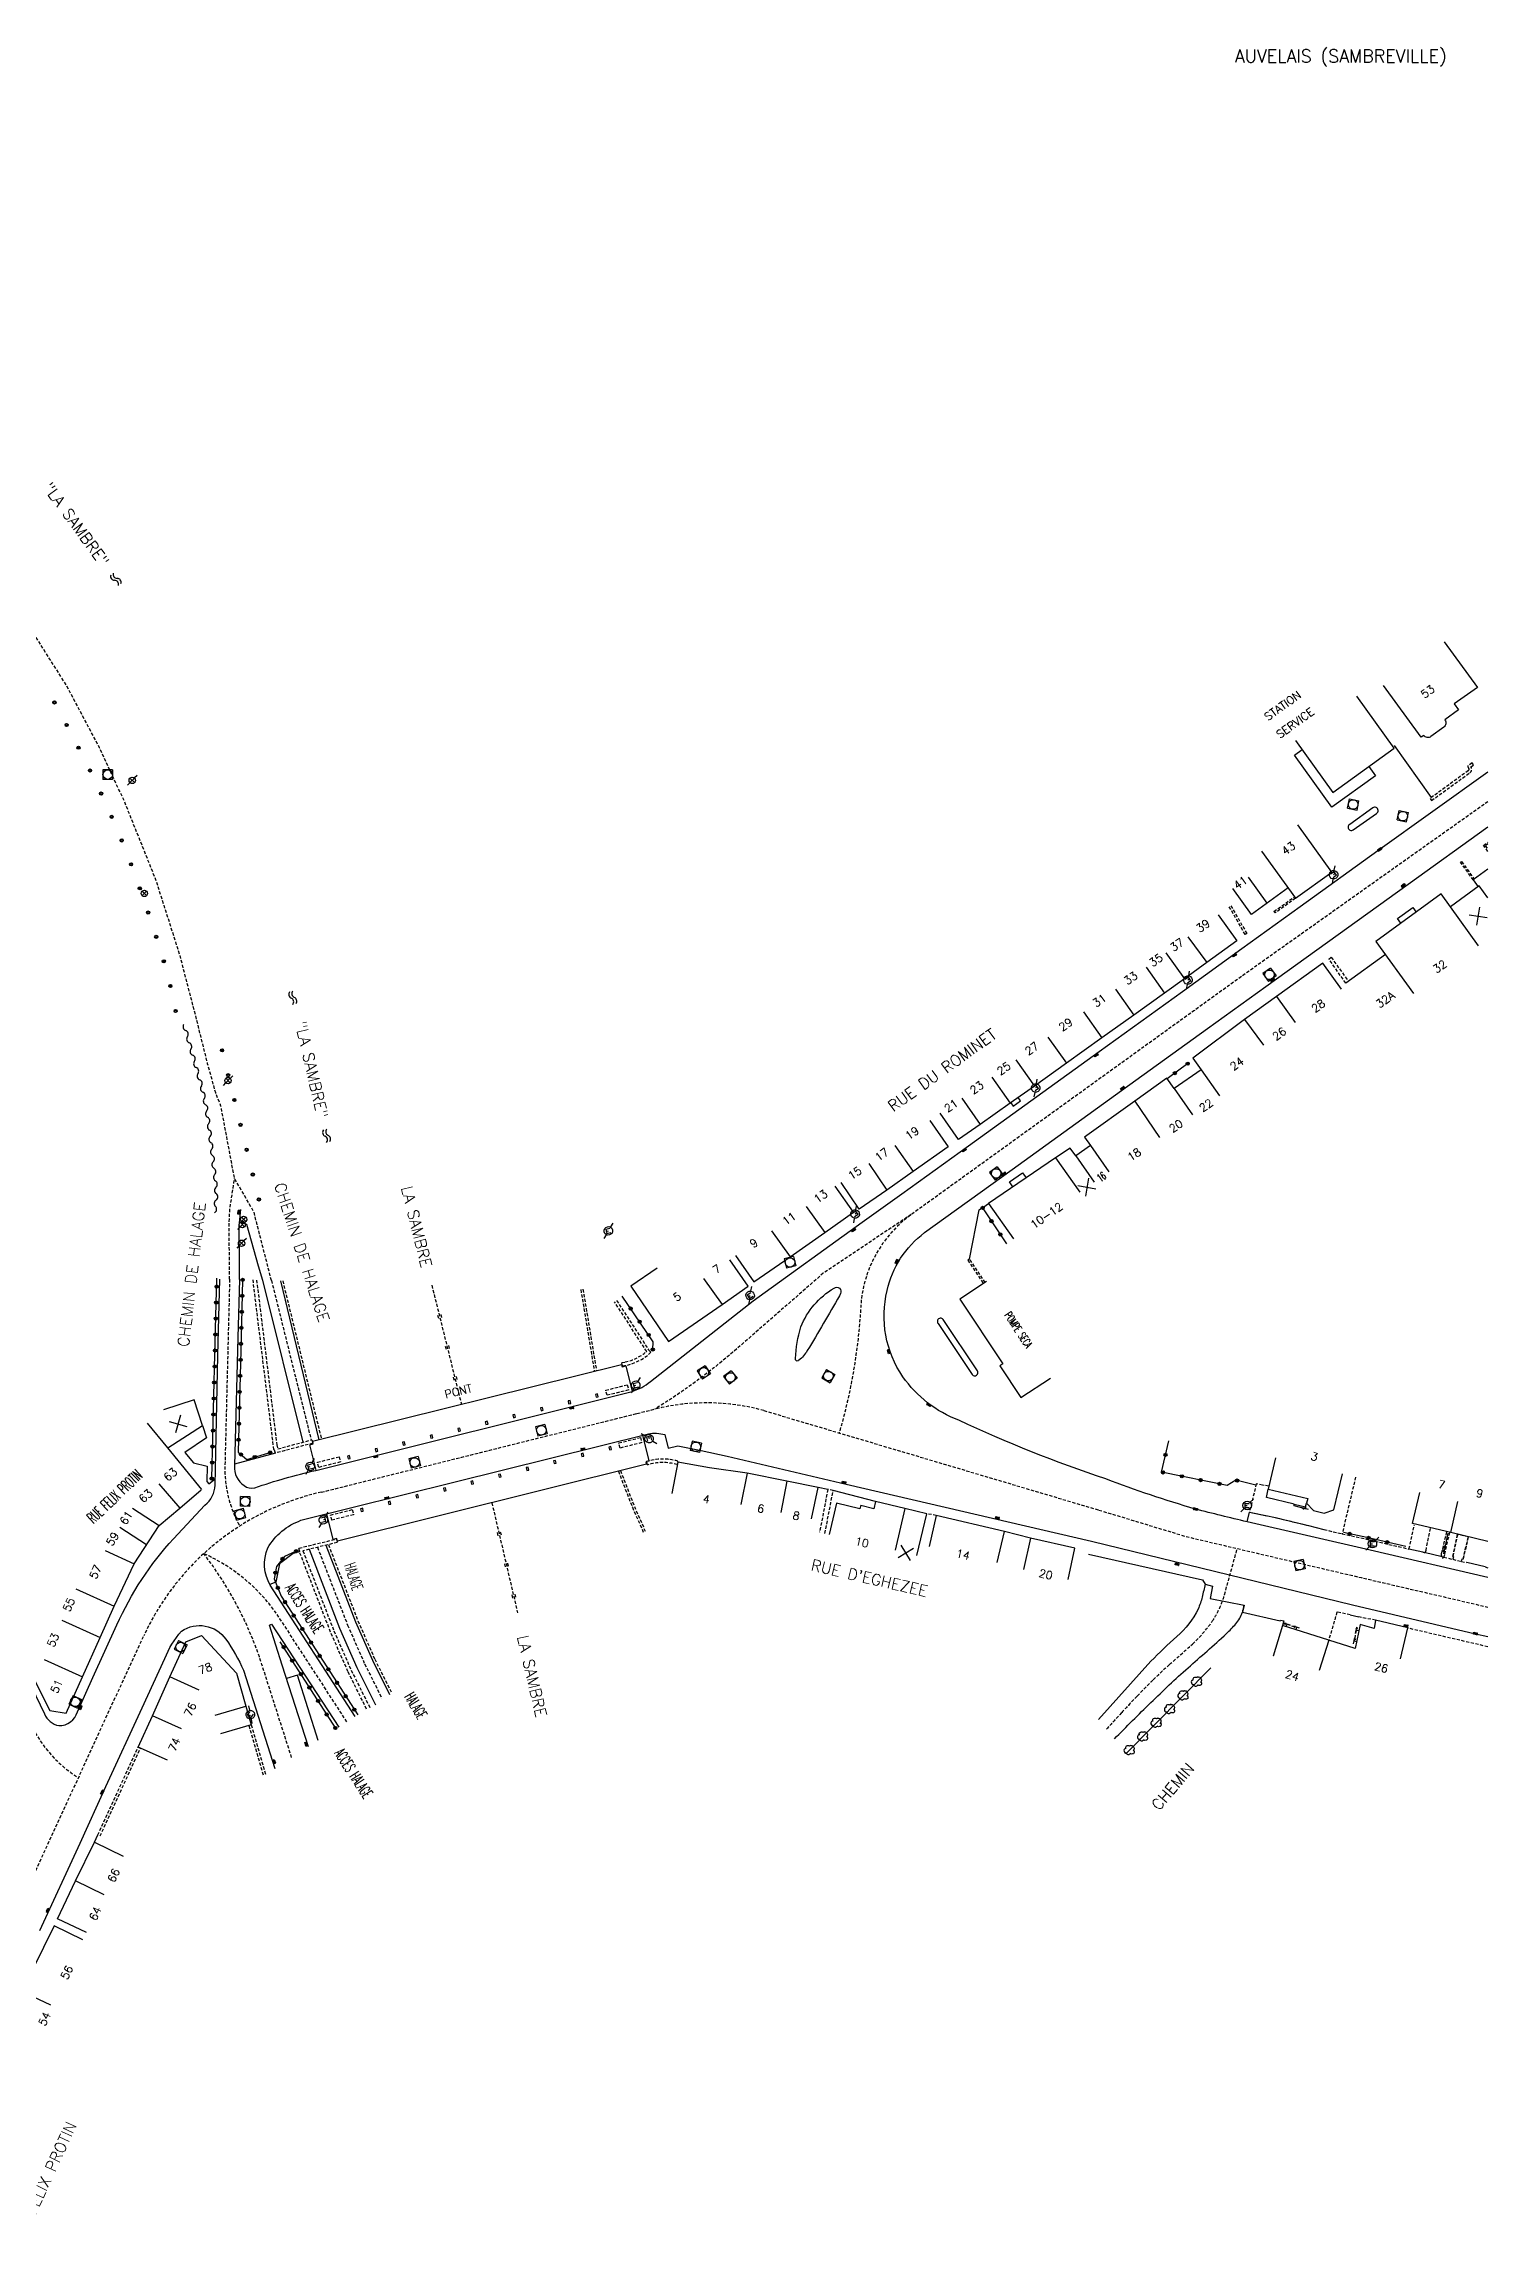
# Model space of a CAD drawing. Header units: millimetres. Extents: x 168000 to 169000, y 125999 to 127001.
# Drawn here: x 168774.3 to 169000, y 126655.7 to 127000 of the extents above; entities that cross this region are included whole.
import ezdxf
from ezdxf.enums import TextEntityAlignment as Align

# ---------------------------------------------------------------- set-up
doc = ezdxf.new("R2010")
doc.units = ezdxf.units.MM
doc.linetypes.add('DASHED', pattern=[0.75, 0.5, -0.25])
doc.layers.get('0').update_dxf_attribs({"linetype": 'CONTINUOUS'})
for name, color, linetype in [('W0001', 6, 'DASHED'), ('W0008', 7, 'CONTINUOUS'), ('W0100', 7, 'CONTINUOUS'), ('W0105', 7, 'CONTINUOUS'), ('W0112', 1, 'DASHED'), ('W0220', 5, 'DASHED'), ('W0300', 7, 'CONTINUOUS'), ('W0302', 3, 'CONTINUOUS'), ('W0310', 3, 'CONTINUOUS'), ('W0322', 7, 'CONTINUOUS'), ('W0334', 7, 'CONTINUOUS'), ('W0400', 7, 'CONTINUOUS'), ('W0420', 7, 'CONTINUOUS'), ('W0454', 7, 'CONTINUOUS'), ('W0469', 7, 'CONTINUOUS'), ('W0471', 7, 'CONTINUOUS'), ('W0500', 5, 'DASHED'), ('W0980', 7, 'CONTINUOUS'), ('W0984', 7, 'CONTINUOUS'), ('W0989', 7, 'CONTINUOUS'), ('W0991', 7, 'CONTINUOUS'), ('W1102', 7, 'CONTINUOUS')]:
    doc.layers.add(name, color=color, linetype=linetype)
doc.styles.get("Standard").update_dxf_attribs({"font": 'romans.shx', "width": 0.85})

# ---------------------------------------------------------------- blocks, each defined once
blk = doc.blocks.new('T300')
for p, q in [((-0.8, 0.51), (-0.86, 0.34)), ((-0.86, 0.34), (-0.86, 0.17)), ((-0.86, 0.17), (-0.74, 0.06)), ((-0.69, 0.63), (-0.8, 0.51)), ((-0.8, -0.06), (-0.74, 0.06)), ((-0.74, 0.06), (-0.69, 0.11)), ((-0.57, 0.69), (-0.69, 0.63)), ((-0.46, 0.69), (-0.57, 0.69)), ((-0.29, 0.63), (-0.46, 0.69)), ((-0.29, 0.63), (-0.17, 0.74)), ((-0.23, 0.57), (-0.29, 0.63)), ((-0.17, 0.74), (-0.06, 0.8)), ((-0.06, 0.8), (0.06, 0.8)), ((0.06, 0.8), (0.23, 0.74)), ((0.23, 0.74), (0.34, 0.63)), ((0.34, 0.63), (0.4, 0.51)), ((0.46, 0.46), (0.34, 0.46)), ((0.4, 0.51), (0.4, 0.46)), ((0.57, 0.4), (0.46, 0.46)), ((0.57, 0.4), (0.69, 0.29)), ((0.69, 0.29), (0.74, 0.17)), ((0.74, 0.06), (0.69, -0.17)), ((0.74, 0.17), (0.74, 0.06)), ((-0.8, -0.17), (-0.8, -0.06)), ((-0.8, -0.23), (-0.8, -0.17)), ((-0.74, -0.34), (-0.8, -0.23)), ((-0.69, -0.4), (-0.74, -0.34)), ((-0.51, -0.46), (-0.69, -0.4)), ((-0.4, -0.46), (-0.51, -0.46)), ((-0.4, -0.46), (-0.34, -0.46)), ((-0.34, -0.46), (-0.34, -0.4)), ((-0.34, -0.51), (-0.34, -0.46)), ((-0.29, -0.63), (-0.34, -0.51)), ((-0.17, -0.74), (-0.29, -0.63)), ((-0.06, -0.8), (-0.17, -0.74)), ((0.06, -0.8), (-0.06, -0.8)), ((0.17, -0.74), (0.06, -0.8)), ((0.23, -0.69), (0.17, -0.74)), ((0.29, -0.46), (0.23, -0.46)), ((0.29, -0.63), (0.23, -0.69)), ((0.46, -0.4), (0.29, -0.46)), ((0.34, -0.51), (0.29, -0.63)), ((0.34, -0.51), (0.34, -0.46)), ((0.57, -0.34), (0.46, -0.4)), ((0.63, -0.29), (0.57, -0.34)), ((0.69, -0.17), (0.63, -0.29))]:
    blk.add_line(p, q)
blk = doc.blocks.new('t310o')
at = {"color": 0, "linetype": 'Continuous'}
for centre, start, end in [((-0.5, 0.38), 216.8699, 323.1304), ((0.5, -0.37), 36.8699, 143.1303)]:
    blk.add_arc(centre, 0.625, start, end, dxfattribs=at)
blk = doc.blocks.new('t322o')
at = {"color": 0, "linetype": 'Continuous'}
for radius in [0.25, 0.15]:
    blk.add_circle((0, 0), radius, dxfattribs=at)
blk = doc.blocks.new('T420')
for p, q in [((0.75, 0.75), (-0.75, 0.75)), ((-0.75, 0.75), (-0.75, -0.75)), ((0.75, 0.75), (0.75, -0.75)), ((0.75, -0.75), (-0.75, -0.75))]:
    blk.add_line(p, q)
blk.add_ellipse((0, 0), major_axis=(-0.53, 0.53), ratio=1, start_param=3.926991, end_param=10.210176)
blk = doc.blocks.new('T400')
for p, q in [((-0.15, 0.3), (0.15, 0.3)), ((-0.15, -0.25), (-0.15, 0.3)), ((-0.15, 0.15), (0.15, 0.15)), ((-0.15, 0), (0.15, 0)), ((0.15, 0.3), (0.15, -0.25)), ((-0.15, -0.15), (0.15, -0.15)), ((-0.15, -0.25), (-0.15, -0.3)), ((-0.15, -0.3), (0.15, -0.3)), ((0.15, -0.3), (0.15, -0.25))]:
    blk.add_line(p, q)
blk = doc.blocks.new('t105o')
for p, q in [((-0.5, 0), (0.5, 0)), ((0.5, 0), (0.2, 0.1)), ((0.5, 0), (0.2, -0.1))]:
    blk.add_line(p, q)
blk = doc.blocks.new('T471')
for p, q in [((-0.333334, 0.333334), (-0.333334, -0.333334)), ((-0.333334, 0.333334), (0.333334, 0.333334)), ((-0.333334, 0), (0, 0)), ((0.500001, 0.500001), (1.000002, 1.000002)), ((-0.500001, -0.500001), (-1.000002, -1.000002)), ((-0.333334, -0.333334), (0.333334, -0.333334))]:
    blk.add_line(p, q)
blk.add_ellipse((0, 0), major_axis=(0.471405, 0.471405), ratio=1, start_param=5.4977871438, end_param=11.780972451)
blk = doc.blocks.new('t991o')
at = {"color": 0, "linetype": 'Continuous'}
for p, q in [((-1, 1), (1, -1)), ((-1, -1), (1, 1))]:
    blk.add_line(p, q, dxfattribs=at)
blk = doc.blocks.new('t220o')
at = {"color": 0, "linetype": 'Continuous'}
for p, q in [((-0.25, 0.25), (0.25, 0.25)), ((-0.25, -0.25), (0.25, -0.25))]:
    blk.add_line(p, q, dxfattribs=at)
blk = doc.blocks.new('t500o')
at = {"color": 0, "linetype": 'Continuous'}
for centre, start, end in [((-0.5, 0.625), 216.8699, 323.1301), ((0.5, -0.125), 36.8699, 143.1301), ((0.5, -0.625), 36.8699, 143.1301), ((-0.5, 0.125), 216.8699, 323.1301)]:
    blk.add_arc(centre, 0.625, start, end, dxfattribs=at)
blk = doc.blocks.new('T469')
at = {"color": 0, "linetype": 'Continuous', "flags": 128}
for points in [[(-0.35, 0.35), (0.35, -0.35)], [(-0.35, -0.35), (0.35, 0.35)]]:
    blk.add_lwpolyline(points, dxfattribs=at)
at = {"color": 0, "linetype": 'Continuous'}
blk.add_circle((0, 0), 0.5, dxfattribs=at)
blk = doc.blocks.new('T454')
for p, q in [((-0.25, 0.25), (0.25, -0.25)), ((-0.25, -0.25), (0.25, 0.25)), ((0.75, 0.75), (0.375, 0.375)), ((-0.375, -0.375), (-0.75, -0.75))]:
    blk.add_line(p, q)
blk.add_ellipse((0, 0), major_axis=(0.354, 0.354), ratio=1, start_param=5.497787143782138, end_param=11.78097245096172)

msp = doc.modelspace()

# ---------------------------------------------------------------- linework, layer by layer
at = {"layer": 'W0001', "flags": 128}
for points in [[(168809.87, 126806.82), (168807.13, 126817.53), (168804.1, 126822.77), (168801.98, 126834.06), (168801.16, 126836.13), (168799.9, 126840.69), (168797.99, 126848.35), (168795.56, 126857.67), (168791.81, 126869.43), (168786.94, 126881.56), (168783.01, 126890.03), (168777.79, 126899.88), (168769.31, 126913.25), (168763.7, 126921.02), (168756.54, 126929.87), (168749.11, 126937.87), (168739.9, 126946.58), (168730.36, 126954.45), (168718.73, 126962.55), (168704.57, 126970.78), (168697.73, 126974.17), (168687.26, 126978.72), (168677.62, 126982.26), (168663.31, 126986.45), (168649.14, 126989.52), (168639.1, 126990.99), (168589.12, 126996.71), (168559.5, 127000)], [(168803.33, 126807.01), (168803.26, 126815.32), (168803.36, 126817.86), (168804.1, 126822.77)], [(168939.18, 126770.96), (168952.86, 126766.81), (168960.82, 126764.94), (168980.2, 126760.4), (168999.1, 126756), (169000, 126755.8)]]:
    msp.add_lwpolyline(points, dxfattribs=at)
for points in [[(169000, 126881.63), (168963.26, 126855.59), (168954.12, 126849.02), (168940.67, 126839.32), (168923.6, 126827.02), (168909.87, 126817.12, 0.226245), (168901.97, 126802.68, -0.056952), (168898.6, 126783.01, -1.665307)], [(168909.87, 126817.12), (168896.11, 126807.95), (168882.75, 126796.27, -0.042113), (168869.78, 126786.73, 4.659152)], [(168803.33, 126807.01), (168802.6, 126777.9, 0.133233), (168804.91, 126768.46, 66.403545)], [(168821.67, 126737.86), (168811.2, 126753.97, 0.144749), (168799.28, 126764.15, 3.496721)], [(168813.03, 126732.27), (168808.37, 126746.84, 0.087167), (168799.28, 126764.15, 1.702453)]]:
    msp.add_lwpolyline(points, format="xyb", dxfattribs=at)
at = {"layer": 'W0001'}
for points in [[(168809.87, 126806.82), (168816.08, 126781.88)], [(168817.06, 126765.14), (168821.77, 126752.99), (168824.43, 126746.93), (168827.12, 126741.56)]]:
    msp.add_lwpolyline(points, dxfattribs=at)
for points in [[(168769.62, 126707.16), (168775.88, 126720.78), (168779.94, 126729.62), (168785.58, 126741.91), (168789.91, 126751.3, -0.233576), (168817.66, 126773.75), (168867, 126786.05), (168869.78, 126786.73, -0.127481), (168886.84, 126786.5), (168939.18, 126770.96)], [(168658.51, 126692.27), (168673.84, 126704.78), (168690.15, 126718.09, 0.04032), (168705.05, 126731.49), (168714.87, 126741.42), (168725.01, 126751.68), (168729.73, 126756.41), (168738.68, 126765.48, -0.221208), (168746.75, 126767.68, -0.087089), (168754, 126765, -0.147065), (168763.69, 126755.36), (168768.6, 126745.12), (168772.25, 126737.49, 0.142431), (168779.71, 126729.13, 0.035991)], [(168940.37, 126736.71, -0.0016), (168942.75, 126739.31, -0.0048), (168945.16, 126741.88, -0.008), (168947.64, 126744.39, -0.0111), (168950.23, 126746.82, 0.0069), (168953.8, 126750.01, 0.0559), (168956.91, 126753.57, 0.0388), (168958.04, 126755.57, 0.0413), (168958.83, 126757.73), (168960.82, 126764.94), (168960.82, 126764.94)]]:
    msp.add_lwpolyline(points, format="xyb", dxfattribs=at)
at = {"layer": 'W0008'}
for p, q in [((168971.5, 126771.47), (168971.66, 126772.04)), ((168999.55, 126762.08), (168996.72, 126762.77)), ((168978.48, 126754.57), (168979.84, 126754.26))]:
    msp.add_line(p, q, dxfattribs=at)
for points in [[(168970.66, 126865.23), (168982.81, 126873.98), (169000, 126886.29)], [(168974.94, 126859.7), (168987.53, 126868.72), (169000, 126877.68)], [(168808.45, 126806.86), (168814.75, 126781.55)], [(168811.28, 126806.78), (168817.29, 126781.95)], [(168969.72, 126771.88), (168965.37, 126772.92), (168965.64, 126774.24), (168965.64, 126774.24)], [(168969.72, 126771.88), (168971.5, 126771.47), (168971.47, 126771.17), (168969.69, 126771.59), (168969.72, 126771.88), (168969.72, 126771.88)], [(168962.35, 126769.12), (168962.72, 126770.64), (168965.57, 126770.03), (168966.55, 126769.84), (168971.95, 126768.54), (168974.37, 126767.92), (168974.37, 126767.92)], [(168815.75, 126764.82), (168820.53, 126752.48), (168823.22, 126746.36), (168826.13, 126740.54)], [(168818.38, 126765.45), (168823.01, 126753.5), (168825.65, 126747.5), (168828.32, 126742.16)], [(168938.05, 126766.11), (168938.05, 126766.11), (168938.05, 126766.11), (168978.83, 126756.13), (168998.06, 126751.64), (169000, 126751.19)], [(168992.84, 126763.66), (168990.05, 126764.31), (168989.8, 126764.37), (168987.66, 126764.87), (168987.66, 126764.87)], [(168937.56, 126764.06), (168955.39, 126760.05), (168955.78, 126759.38), (168956.94, 126759.09), (168956.59, 126757.14), (168961.89, 126756.07), (168961.64, 126754.99), (168967.53, 126753.63), (168967.58, 126753.77), (168968.12, 126753.66), (168967.91, 126752.9), (168967.91, 126752.9)], [(168815.64, 126733.96), (168811.56, 126746.74), (168809.56, 126752.98), (168809.88, 126753.12), (168820.39, 126737.03)]]:
    msp.add_lwpolyline(points, dxfattribs=at)
for points in [[(168804.87, 126806.96), (168804.61, 126797.9), (168804.08, 126777.87, 0.259346), (168805.59, 126774.77, 0.206666), (168807.26, 126774.43, -0.027691), (168816.81, 126777.16), (168866.24, 126789.49, 0.093059), (168869.09, 126791.02), (168885.18, 126803.63), (168902.21, 126815.92), (168908.39, 126820.37), (168918.82, 126827.86), (168939.25, 126842.59), (168952.24, 126851.96), (168961.51, 126858.68), (168970.66, 126865.23)], [(168940.3, 126775.81, -0.02802), (168917.29, 126784.98, -0.149978), (168908.57, 126791.78, -0.215695), (168906.11, 126805.26, -0.180248), (168911.94, 126814.3), (168925.64, 126824.19), (168942.72, 126836.49), (168956.16, 126846.18), (168965.3, 126852.75), (168974.94, 126859.7)], [(168754.24, 126781.01), (168765.5, 126757.5), (168774.38, 126739.1, 0.247551), (168776.63, 126737.27, 0.340872), (168779.54, 126739.45), (168781.96, 126744.79), (168785.71, 126753.01, -0.080693), (168794.57, 126766.48), (168799.46, 126771.72, 0.22794), (168801.06, 126774.86), (168801.49, 126795.1), (168801.79, 126807.05)], [(168822.95, 126738.69), (168809.68, 126759.2, -0.233942), (168809.29, 126765.03, -0.175437), (168814.48, 126769.35), (168838.4, 126775.3), (168868.81, 126782.88, -0.106667), (168871.33, 126782.75), (168871.87, 126780.64), (168873.36, 126780.99), (168877.01, 126780.26), (168881.12, 126779.36), (168899.7, 126774.99), (168938.05, 126766.11)], [(169000, 126760.4), (168981.57, 126764.67), (168962.35, 126769.12, -0.0038), (168958.31, 126770.09, -0.0031), (168954.28, 126771.11, -0.019386), (168940.3, 126775.81, -0.045759), (168940.3, 126775.81, -0.069311), (168940.3, 126775.81, -0.215062), (168940.3, 126775.81, -0.003061)], [(168955.78, 126759.38, -0.0135), (168955.34, 126757.37, -0.0426), (168954.7, 126755.48, -0.0972), (168951.39, 126751.2, 0.0188), (168947.33, 126747.33), (168939.14, 126738.22), (168939.14, 126738.22)], [(168941.61, 126735.2, -0.0009), (168944.45, 126738.05, -0.0027), (168947.31, 126740.87, -0.0046), (168950.2, 126743.63, -0.0065), (168953.13, 126746.31, -0.0019), (168956.11, 126748.93, 0.0091), (168959.12, 126751.65, 0.0328), (168960.61, 126753.2, 0.0925), (168961.64, 126754.99, 0.0239), (168961.78, 126755.53, 0.0078), (168961.89, 126756.07), (168961.89, 126756.07)], [(168773.69, 126705.29), (168779.95, 126718.91), (168784.01, 126727.76), (168789.65, 126740.04), (168793.21, 126747.76, -0.084763), (168795.8, 126752.04, -0.411563), (168802.75, 126750.77, -0.045676), (168805.51, 126745.93), (168810.41, 126730.58)]]:
    msp.add_lwpolyline(points, format="xyb", dxfattribs=at)
at = {"layer": 'W0008', "flags": 128}
for points in [[(168804.87, 126806.96), (168804.86, 126809.06), (168804.82, 126815.29), (168805.06, 126817.91)], [(168805.04, 126815.89), (168805.98, 126815.62), (168807.78, 126809.1), (168808.45, 126806.86)]]:
    msp.add_lwpolyline(points, dxfattribs=at)
msp.add_lwpolyline([(168893.62, 126795.86, -0.083054), (168892.32, 126794.35, -0.76238), (168891.76, 126794.61, -0.059625), (168892.63, 126799.57, -0.171533), (168897.8, 126805.61, -0.819712), (168898.8, 126804.77), (168898.65, 126804.43, -0.005518), (168893.62, 126795.86)], format="xyb", dxfattribs=at)
at = {"layer": 'W0100'}
for p, q in [((168998.65, 126868.47), (168994.15, 126865.22)), ((169000, 126866.59), (168998.65, 126868.47)), ((168983.97, 126857.73), (168977.78, 126853.27))]:
    msp.add_line(p, q, dxfattribs=at)
msp.add_lwpolyline([(168993.14, 126906.59), (168998.35, 126899.47), (168994.71, 126896.94), (168995.41, 126895.99), (168993.27, 126894.42, -0.414214), (168993.1, 126893.28), (168991.1, 126891.82, -0.414214), (168989.96, 126891.99), (168989.59, 126891.72), (168983.68, 126899.79)], format="xyb", dxfattribs=at)
for points in [[(168969.92, 126891.19), (168975.77, 126883.08), (168985.34, 126889.99), (168979.49, 126898.1)], [(168964.6, 126873.92), (168969.93, 126866.54), (168975.61, 126870.62), (168970.27, 126878)], [(168968.77, 126868.15), (168963.05, 126864.03), (168960.13, 126868.09)], [(168998.55, 126859.13), (168992.69, 126867.23), (168982.5, 126859.77), (168988.36, 126851.67)], [(168957.82, 126863.94), (168960.74, 126859.88), (168956.05, 126856.5), (168952.6, 126853.96), (168949.47, 126851.72), (168944.68, 126848.28), (168939.68, 126844.71), (168934.11, 126840.77), (168929.11, 126837.2), (168925.33, 126834.52), (168920.65, 126831.22), (168917.26, 126828.85), (168914.4, 126832.95)], [(168977.13, 126852.34), (168974.22, 126856.4), (168966.94, 126851.19), (168961.94, 126847.61), (168953.88, 126841.56), (168955.18, 126839.75), (168950.97, 126836.81), (168949.79, 126838.46), (168944.79, 126834.85), (168936.96, 126829.21), (168937.9, 126827.92), (168935.57, 126826.28), (168934.69, 126827.5), (168932.43, 126825.98), (168921.96, 126818.86), (168925.83, 126813.34)], [(168912.77, 126831.8), (168915.62, 126827.7), (168910.17, 126823.83), (168906.05, 126820.96), (168901.71, 126817.99), (168898.89, 126822.12)], [(168882.42, 126810.72), (168885.29, 126806.62), (168890.92, 126810.5), (168896.35, 126814.3), (168900.84, 126817.48), (168897.97, 126821.57)], [(168870.15, 126808.74), (168866.02, 126805.92), (168871.91, 126797.29), (168880.29, 126803.06), (168884.38, 126805.94), (168881.5, 126810.03)], [(168921.64, 126806.65), (168917.47, 126803.89), (168924.17, 126793.78), (168923.72, 126793.49), (168927.01, 126788.53), (168931.62, 126791.58)], [(168799, 126774.16), (168793.66, 126780.68), (168799.1, 126784.17), (168797.77, 126788.2), (168793.02, 126786.63)], [(168894.3, 126769.57), (168895.32, 126774.47), (168890.44, 126775.48), (168884.21, 126776.7), (168878.35, 126777.54), (168873.36, 126778.44), (168872.46, 126773.53)], [(168966.8, 126779.1), (168965.64, 126774.24), (168971.83, 126772.76), (168971.66, 126772.04), (168972.75, 126770.88), (168974.42, 126770.48), (168975.93, 126771), (168977.26, 126776.61), (168977.26, 126776.61)], [(168769.84, 126765.01), (168765.6, 126762.36), (168767.83, 126758.78), (168772.8, 126756.28), (168770.84, 126752.38), (168769.84, 126750.39), (168775.22, 126739.65), (168777.81, 126739.21), (168780.35, 126744.9), (168783.11, 126751.05), (168785.3, 126755.94), (168788.4, 126762.53), (168792.33, 126768.52), (168795.53, 126771.24), (168798.91, 126774.11)], [(168910.72, 126763.87), (168912.28, 126770.38), (168908.88, 126771.18), (168904.27, 126772.28), (168904, 126771.17), (168901.97, 126771.66), (168901.85, 126771.13), (168898.18, 126772.01), (168897.02, 126767.15)], [(169000, 126766.06), (168994.19, 126767.44), (168988.2, 126768.83), (168989.35, 126773.69), (168989.35, 126773.69)], [(168923.3, 126762.76), (168924.44, 126767.63), (168913.78, 126770.12), (168912.65, 126765.25)], [(168934.37, 126760.13), (168935.46, 126765.01), (168928.51, 126766.56), (168927.42, 126761.68)], [(168793.6, 126731.87), (168789.05, 126733.93), (168791.26, 126738.83), (168794.01, 126744.89), (168796.5, 126750.38), (168798.94, 126751.34), (168804.39, 126745.45), (168805.86, 126740.31), (168806.71, 126737.4), (168801.91, 126736)], [(168986.31, 126747.69), (168987.46, 126752.55), (168982.43, 126753.74), (168982.23, 126752.43), (168980.02, 126753.06), (168979.25, 126749.34), (168975.12, 126750.64), (168967.91, 126752.9), (168966.42, 126748.12), (168966.42, 126748.12)], [(168780.95, 126704.97), (168776.43, 126707.1), (168779.23, 126713.03), (168782.21, 126719.09), (168786.69, 126716.88)], [(168780.38, 126703.82), (168775.89, 126706.01), (168770.88, 126695.74)]]:
    msp.add_lwpolyline(points, dxfattribs=at)
at = {"layer": 'W0112'}
for p, q in [((168979.31, 126776.12), (168977.21, 126767.24)), ((168966.55, 126769.84), (168971.95, 126768.54)), ((168994.5, 126763.7), (168995.26, 126767.14)), ((168996.93, 126766.75), (168996.11, 126763.28)), ((168995.86, 126762.92), (168996.72, 126762.77)), ((168982.43, 126753.74), (168979.84, 126754.26)), ((169000, 126749.59), (168987.42, 126752.52))]:
    msp.add_line(p, q, dxfattribs=at)
for points in [[(168991.18, 126881.81), (168997.18, 126886.16, 0.425406), (168997.33, 126887.06), (168997.75, 126887.37), (168997.51, 126887.69), (168996.8, 126887.17), (168997.01, 126886.82, -0.430385), (168996.95, 126886.49), (168990.95, 126882.13), (168991.18, 126881.81)], [(168863.82, 126803.72), (168868.82, 126795.99), (168869.19, 126795.6, -0.151609), (168864.76, 126793.47), (168864.62, 126794), (168865.16, 126794.09, 0.122485), (168868.52, 126795.73), (168863.48, 126803.5)], [(168868.82, 126795.99, 0.000154), (168868.83, 126795.99, 0.135764)], [(168873.36, 126778.44), (168873.38, 126778.59, 0.151143), (168868.48, 126778.52), (168868.61, 126777.99, -0.153056), (168873.29, 126778.05)], [(168989.8, 126764.37), (168990.05, 126764.31, 0.3424), (168990.32, 126764.64), (168991.03, 126768.18), (168991.03, 126768.18)], [(168993.52, 126767.53), (168992.7, 126764.1, 0.2701), (168992.84, 126763.66), (168993.09, 126763.61), (168993.09, 126763.61)]]:
    msp.add_lwpolyline(points, format="xyb", dxfattribs=at)
for points in [[(169000, 126873.86), (168999.3, 126874.79), (169000, 126875.3)], [(169000, 126875.05), (168999.58, 126874.75), (169000, 126874.19)], [(168997.71, 126869.4), (168995.72, 126872.17), (168995.88, 126872.29), (168997.87, 126869.52)], [(168959.82, 126865.38), (168962.3, 126861.04), (168962.06, 126860.88), (168959.58, 126865.21)], [(168969.93, 126866.54), (168966.73, 126864.24), (168966.56, 126864.48), (168969.77, 126866.77)], [(168977.78, 126853.27), (168975.14, 126857.04), (168975.5, 126857.32), (168978.2, 126853.57)], [(168921.41, 126806.49), (168918.98, 126810.16), (168918.72, 126810), (168921.16, 126806.33)], [(168807.55, 126806.89), (168810.71, 126781.17), (168810.88, 126780.52), (168816.19, 126781.93), (168816.34, 126781.4), (168810.48, 126779.85), (168810.34, 126780.39), (168810.25, 126780.41), (168806.99, 126806.9)], [(168811.63, 126806.77), (168817.68, 126782.04)], [(168858.22, 126805.39), (168860.33, 126792.66)], [(168858.56, 126805.45), (168860.66, 126792.74)], [(168864.09, 126777.03), (168866.28, 126771.4), (168868.03, 126767.41)], [(168864.42, 126777.11), (168866.59, 126771.53), (168868.34, 126767.54)], [(168965.74, 126774.67), (168964.79, 126774.86), (168963.8, 126775.07), (168962.72, 126770.64), (168965.57, 126770.03), (168965.57, 126770.03)], [(168896.38, 126767.3), (168897.66, 126774.01), (168896.82, 126774.17), (168895.55, 126767.5)], [(168913.78, 126770.12), (168912.28, 126770.38)], [(168974.37, 126767.92), (168977.21, 126767.24), (168980.88, 126766.44), (168987.66, 126764.87), (168988.5, 126768.65), (168988.5, 126768.65)], [(168824.75, 126739.85), (168821.83, 126745.71), (168819.11, 126751.89), (168814.25, 126764.44), (168814.3, 126764.48), (168814.16, 126765.01), (168820.05, 126766.43), (168820.16, 126765.88), (168814.78, 126764.59), (168819.62, 126752.1), (168822.33, 126745.94), (168825.25, 126740.1)], [(168818.77, 126765.55), (168823.38, 126753.66), (168826.01, 126747.67), (168828.66, 126742.38)], [(168993.99, 126767.45), (168993.09, 126763.61), (168994.49, 126763.26), (168994.49, 126763.26)], [(168994.49, 126763.26), (168995.86, 126762.92), (168995.96, 126763.32), (168996.11, 126763.28), (168996.93, 126766.75), (168995.26, 126767.14), (168994.5, 126763.7), (168994.6, 126763.67), (168994.49, 126763.26), (168994.49, 126763.26)], [(168999.55, 126762.08), (169000, 126761.95)], [(168978.48, 126754.57), (168976.4, 126755.03), (168975.12, 126750.64), (168975.12, 126750.64)], [(168968.47, 126752.72), (168968.6, 126753.12), (168970.08, 126752.64), (168969.96, 126752.25), (168969.96, 126752.25)], [(168979.81, 126752.07), (168979.42, 126752.15), (168979.09, 126750.52), (168979.48, 126750.43), (168979.48, 126750.43)], [(168806.33, 126737.28), (168808.57, 126729.53)], [(168806.71, 126737.4), (168808.96, 126729.64)], [(168782.72, 126720.2), (168789.05, 126733.93)], [(168783.09, 126720.04), (168789.41, 126733.76)]]:
    msp.add_lwpolyline(points, dxfattribs=at)
for points in [[(168860.85, 126789.11), (168860.53, 126789.03), (168860.63, 126788.59), (168860.96, 126788.66)], [(168862.32, 126788.88), (168862.11, 126789.68), (168865.49, 126790.53), (168865.71, 126789.73)], [(168847.93, 126785.9), (168847.61, 126785.83), (168847.71, 126785.38), (168848.04, 126785.46)], [(168852.23, 126786.99), (168851.91, 126786.91), (168852.01, 126786.47), (168852.33, 126786.54)], [(168856.54, 126788.08), (168856.22, 126788), (168856.32, 126787.56), (168856.65, 126787.63)], [(168834.99, 126782.7), (168834.67, 126782.63), (168834.77, 126782.19), (168835.09, 126782.26)], [(168839.3, 126783.77), (168838.98, 126783.7), (168839.08, 126783.25), (168839.4, 126783.33)], [(168843.61, 126784.83), (168843.29, 126784.75), (168843.39, 126784.31), (168843.72, 126784.38)], [(168864.37, 126780.64), (168864.15, 126781.44), (168867.54, 126782.29), (168867.75, 126781.49)], [(168817.27, 126777.62), (168817.06, 126778.42), (168820.44, 126779.27), (168820.66, 126778.47)], [(168822.07, 126779.46), (168821.75, 126779.39), (168821.85, 126778.95), (168822.17, 126779.02)], [(168826.38, 126780.58), (168826.06, 126780.51), (168826.16, 126780.07), (168826.48, 126780.14)], [(168830.68, 126781.62), (168830.35, 126781.54), (168830.46, 126781.1), (168830.78, 126781.17)], [(168854.29, 126778.72), (168853.97, 126778.65), (168854.07, 126778.21), (168854.39, 126778.28)], [(168858.6, 126779.82), (168858.28, 126779.74), (168858.38, 126779.3), (168858.71, 126779.37)], [(168862.91, 126780.87), (168862.59, 126780.8), (168862.69, 126780.35), (168863.02, 126780.43)], [(168841.36, 126775.51), (168841.04, 126775.44), (168841.14, 126774.99), (168841.47, 126775.07)], [(168845.67, 126776.58), (168845.35, 126776.51), (168845.45, 126776.07), (168845.77, 126776.14)], [(168849.99, 126777.66), (168849.66, 126777.58), (168849.77, 126777.14), (168850.09, 126777.21)], [(168828.44, 126772.32), (168828.11, 126772.24), (168828.22, 126771.8), (168828.54, 126771.87)], [(168832.74, 126773.37), (168832.42, 126773.29), (168832.52, 126772.85), (168832.84, 126772.92)], [(168837.06, 126774.43), (168836.74, 126774.36), (168836.84, 126773.91), (168837.16, 126773.99)], [(168819.32, 126769.38), (168819.1, 126770.18), (168822.49, 126771.03), (168822.7, 126770.23)], [(168824.13, 126771.23), (168823.8, 126771.16), (168823.9, 126770.71), (168824.23, 126770.79)]]:
    msp.add_lwpolyline(points, close=True, dxfattribs=at)
at = {"layer": 'W0220', "flags": 128}
for points in [[(168834.93, 126806.08), (168839.56, 126787.49)], [(168844.32, 126772.11), (168848.34, 126754.89)]]:
    msp.add_lwpolyline(points, dxfattribs=at)
at = {"layer": 'W0302'}
msp.add_line((168943.48, 126732.91), (168956.67, 126746.31), dxfattribs=at)
at = {"layer": 'W0310'}
msp.add_line((168993.74, 126767.32), (168993.03, 126764.1), dxfattribs=at)
at = {"layer": 'W0322'}
msp.add_line((168985.34, 126890.41), (168991.14, 126882.27), dxfattribs=at)
for points in [[(168953.07, 126840.7), (168949.88, 126838.33)], [(168921.02, 126818.18), (168924.74, 126812.57)], [(168800.54, 126775.88), (168801.04, 126795.24), (168801.34, 126807.18)], [(168805.37, 126806.93), (168805.12, 126797.93), (168804.68, 126780.01), (168806, 126778.87), (168809.83, 126780.01)], [(168869.47, 126796.04), (168869.55, 126797.26), (168864.68, 126804.39)], [(168963.71, 126774.82), (168960.62, 126775.61), (168959.22, 126774.8), (168949, 126776.88), (168950.1, 126781.75), (168950.1, 126781.75)], [(168987.17, 126765.25), (168981.09, 126766.68), (168977.41, 126767.43), (168977.41, 126767.43)], [(168813.74, 126764.53), (168811.91, 126763.72), (168810.65, 126762.16), (168810.31, 126760.21), (168811.38, 126757.51), (168823.36, 126738.95)], [(168819.96, 126736.75), (168811.22, 126750.39)]]:
    msp.add_lwpolyline(points, dxfattribs=at)
at = {"layer": 'W0334'}
for points in [[(168981.38, 126887.13), (168982.42, 126885.67), (168975.62, 126880.79), (168969.77, 126888.9), (168970.95, 126889.76)], [(169000, 126871.09), (168997.71, 126869.4), (168998.49, 126868.35)], [(168986.4, 126862.63), (168985.87, 126863.36), (168988.25, 126865.12), (168988.79, 126864.38)], [(168925.43, 126834.6), (168925.8, 126834.08), (168926.93, 126834.88), (168926.56, 126835.39)], [(168925.75, 126821.44), (168925.21, 126822.24), (168927.28, 126823.65), (168927.83, 126822.85)], [(168918.98, 126810.16), (168920.48, 126817.88), (168921, 126818.25), (168921.02, 126818.18), (168921.96, 126818.86)], [(168816.86, 126777.17), (168815.86, 126781.17), (168816.39, 126781.32), (168816.29, 126781.7), (168864.57, 126793.72), (168864.7, 126793.33), (168865.27, 126793.48), (168866.25, 126789.49)], [(168799.1, 126784.17), (168799.74, 126782.23), (168796.32, 126779.95), (168797.68, 126778.31), (168799.84, 126777.83), (168799.78, 126775.43), (168800.1, 126775.05), (168801.08, 126775.82)], [(168867.88, 126782.65), (168868.84, 126778.63), (168868.38, 126778.5), (168868.47, 126778.12), (168820.17, 126766.11), (168820.07, 126766.51), (168819.51, 126766.38), (168818.55, 126770.36)], [(168810.48, 126779.85), (168804.09, 126778.15)], [(168896.82, 126774.17), (168895.32, 126774.47)], [(168904.27, 126772.28), (168897.66, 126774.01)], [(168928.51, 126766.56), (168924.44, 126767.63)], [(168814.25, 126764.44), (168813.25, 126764.15), (168811.13, 126762.55), (168810.58, 126759.7), (168809.62, 126759.32)], [(168817.18, 126734.95), (168813.94, 126745.17), (168812.22, 126744.65)], [(168782.21, 126719.09), (168782.72, 126720.2)]]:
    msp.add_lwpolyline(points, dxfattribs=at)
msp.add_lwpolyline([(168978.96, 126877.24), (168982.57, 126879.8, 1.07923), (168981.99, 126880.66), (168978.39, 126878.09, 1.044447)], format="xyb", close=True, dxfattribs=at)
msp.add_lwpolyline([(168914.07, 126800.09), (168919.37, 126792.14, 0.971403), (168920.22, 126792.73), (168914.87, 126800.71, 1.058635), (168914.07, 126800.09)], format="xyb", dxfattribs=at)
at = {"layer": 'W1102'}
for p, q in [((168949.68, 126858.02), (168952.6, 126853.96)), ((168953.09, 126860.53), (168956.05, 126856.5)), ((168946.56, 126855.78), (168949.47, 126851.72)), ((168941.77, 126852.35), (168944.68, 126848.28)), ((168936.8, 126848.79), (168939.68, 126844.71)), ((168931.2, 126844.83), (168934.11, 126840.77)), ((168926.23, 126841.28), (168929.11, 126837.2)), ((168922.45, 126838.61), (168925.33, 126834.52)), ((168917.78, 126835.32), (168920.65, 126831.22)), ((168907.32, 126827.93), (168910.17, 126823.83)), ((168903.23, 126825.09), (168906.05, 126820.96)), ((168893.46, 126818.38), (168896.35, 126814.3)), ((168888.05, 126814.6), (168890.92, 126810.5)), ((168877.41, 126807.14), (168880.29, 126803.06)), ((168792.28, 126775.05), (168795.53, 126771.24)), ((168994.19, 126767.44), (168995.32, 126772.31)), ((168788.16, 126771.27), (168792.33, 126768.52)), ((168783.87, 126764.65), (168788.4, 126762.53)), ((168779.31, 126758.63), (168785.3, 126755.94)), ((168777.12, 126753.73), (168783.11, 126751.05)), ((168774.36, 126747.59), (168780.35, 126744.9)), ((168975.12, 126750.64), (168973.62, 126745.87)), ((168798.57, 126742.83), (168794.01, 126744.89)), ((168795.82, 126736.77), (168791.26, 126738.83)), ((168801.06, 126738.92), (168805.86, 126740.31)), ((168783.71, 126710.82), (168779.23, 126713.03)), ((168775.39, 126693.58), (168770.88, 126695.74))]:
    msp.add_line(p, q, dxfattribs=at)
at = {"layer": 'W1102', "flags": 128}
for points in [[(168965.48, 126865.79), (168962.56, 126869.85)], [(168966.94, 126851.19), (168969.85, 126847.12)], [(168961.94, 126847.61), (168964.94, 126843.61)], [(168955.18, 126839.75), (168958.05, 126835.65)], [(168944.79, 126834.85), (168948.65, 126829.18)], [(168950.97, 126836.81), (168953.84, 126832.72)], [(168937.9, 126827.92), (168940.77, 126823.82)], [(168932.43, 126825.98), (168936.2, 126820.61)], [(168935.57, 126826.28), (168938.44, 126822.19)], [(168793.66, 126780.68), (168790.49, 126784.55)], [(168884.21, 126776.7), (168883.25, 126771.8)], [(168890.44, 126775.48), (168889.48, 126770.58)], [(168790.36, 126765.52), (168786.19, 126768.23)], [(168908.88, 126771.18), (168907.33, 126764.68)]]:
    msp.add_lwpolyline(points, dxfattribs=at)

# ---------------------------------------------------------------- block references
at = {"layer": 'W0105'}
for p, rotation in [((168971.47, 126771.17), 166.8889999999985), ((168968.6, 126753.12), 162.1579999999956), ((168970.08, 126752.64), 162.1579999999956), ((168979.09, 126750.52), 78.44640000000797), ((168979.42, 126752.15), 78.44640000000797)]:
    msp.add_blockref('t105o', p, dxfattribs=dict(at, rotation=rotation))
at = {"layer": 'W0220'}
for p, rotation in [((168836.14, 126801.23), 283.9832878324739), ((168837.34, 126796.38), 283.9832878324739), ((168838.55, 126791.53), 283.9832878324739), ((168845.45, 126767.25), 283.1630130446636), ((168846.59, 126762.38), 283.1630130446636), ((168847.73, 126757.51), 283.1630130446636)]:
    msp.add_blockref('t220o', p, dxfattribs=dict(at, rotation=rotation))
at = {"layer": 'W0300', "rotation": 45.45652612257831}
for p in [(168954.57, 126744.18), (168950.36, 126739.9), (168952.46, 126742.04), (168948.25, 126737.76), (168944.05, 126733.49), (168946.15, 126735.62)]:
    msp.add_blockref('T300', p, dxfattribs=at)
at = {"layer": 'W0310'}
for p, rotation in [((168796.45, 126845.87), 286.6824766770978), ((168797.01, 126843.95), 286.1847078025455), ((168797.56, 126842.03), 285.6869389215687), ((168798.1, 126840.1), 285.7005849145831), ((168798.64, 126838.18), 285.5069943117714), ((168799.15, 126836.24), 283.5808639361044), ((168799.56, 126834.29), 280.5373054135724), ((168799.89, 126832.32), 278.6250710556882), ((168800.17, 126830.33), 277.3121997764038), ((168800.41, 126828.35), 276.6006244270638), ((168800.64, 126826.36), 276.4900747386045), ((168800.87, 126824.38), 277.0074096750592), ((168801.1, 126822.39), 275.3297493660421), ((168801.22, 126820.39), 271.1630991277235), ((168801.11, 126818.4), 262.1278032265329), ((168993.09, 126764.39), 257.4802438759355)]:
    msp.add_blockref('t310o', p, dxfattribs=dict(at, rotation=rotation))
at = {"layer": 'W0322'}
for p, rotation in [((168775.95, 126897.14), 119.1262602567816), ((168777.86, 126893.62), 117.9693182868918), ((168779.71, 126890.07), 117.2071176669196), ((168781.51, 126886.5), 116.3161458409494), ((168783.25, 126882.9), 115.104023934674), ((168784.9, 126879.26), 113.7539128015803), ((168786.47, 126875.58), 112.1603994623215), ((168787.92, 126871.85), 110.6451963908846), ((168789.29, 126868.09), 109.4530111299873), ((168790.6, 126864.31), 108.8098175177086), ((168791.86, 126860.52), 107.8029161898032), ((168793.04, 126856.69), 106.146840246833), ((168794.07, 126852.83), 103.6559867399318), ((168794.89, 126848.92), 100.231235269374), ((168802.15, 126842.78), 103.9007075510144), ((168953.07, 126840.7), 216.6854284930568), ((168803.11, 126838.9), 103.9007075510144), ((168951.06, 126839.21), 216.6854284930568), ((168804.07, 126835.02), 103.9007075510144), ((168805.03, 126831.13), 103.9007075510144), ((168805.99, 126827.25), 103.9007075510144), ((168806.95, 126823.37), 103.9007075510144), ((168807.91, 126819.49), 103.9007075510144), ((168921.02, 126818.18), 303.5481016053973), ((168922.4, 126816.1), 303.5481016053973), ((168923.78, 126814.02), 303.5481016053973), ((168801.3, 126805.87), 88.57410028252698), ((168805.37, 126806.93), 268.4468901787275), ((168801.24, 126803.37), 88.57410028252698), ((168805.3, 126804.43), 268.4468901787275), ((168866.01, 126802.44), 124.3572623062774), ((168801.18, 126800.87), 88.57410028252698), ((168805.16, 126799.43), 268.4468901787275), ((168805.23, 126801.93), 268.4468901787275), ((168867.42, 126800.38), 124.3572623062774), ((168801.06, 126795.88), 88.57410028252698), ((168801.12, 126798.38), 88.57410028252698), ((168805.1, 126796.93), 268.574804786422), ((168868.83, 126798.31), 124.3572623062774), ((168869.47, 126796.04), 86.0115710774833), ((168800.99, 126793.38), 88.50757243036408), ((168804.97, 126791.93), 268.574804786422), ((168805.04, 126794.43), 268.574804786422), ((168800.86, 126788.38), 88.50757243036408), ((168800.93, 126790.88), 88.50757243036408), ((168804.91, 126789.43), 268.574804786422), ((168800.8, 126785.88), 88.50757243036408), ((168804.85, 126786.93), 268.574804786422), ((168800.73, 126783.38), 88.50757243036408), ((168804.72, 126781.94), 268.574804786422), ((168804.79, 126784.44), 268.574804786422), ((168800.6, 126778.38), 88.50757243036408), ((168800.67, 126780.88), 88.50757243036408), ((168805.11, 126779.64), 319.3923085157684), ((168807.27, 126779.25), 16.57359790870469), ((168809.67, 126779.96), 16.57359790870469), ((168949.61, 126779.58), 77.33571508299465), ((168800.54, 126775.88), 88.50757243036408), ((168949.22, 126776.83), 168.5413932711444), ((168952.16, 126776.23), 168.5413932711444), ((168955.1, 126775.64), 168.5413932711444), ((168958.04, 126775.04), 168.5413932711444), ((168960.8, 126775.56), 165.7667747389874), ((168813.74, 126764.53), 203.8375812049488), ((168978.39, 126767.23), 168.4458235872096), ((168981.33, 126766.62), 166.8237424827707), ((168984.25, 126765.94), 166.8237424827707), ((168810.48, 126761.18), 260.0901903368811), ((168811.6, 126763.33), 231.1177256691255), ((168810.87, 126758.8), 291.6216939208109), ((168811.99, 126756.57), 302.8327880090631), ((168813.34, 126754.47), 302.8327880090631), ((168814.7, 126752.37), 302.8327880090631), ((168811.77, 126749.54), 122.6515402289401), ((168813.12, 126747.43), 122.6515402289401), ((168816.05, 126750.27), 302.8327880090631), ((168817.41, 126748.17), 302.8327880090631), ((168814.47, 126745.33), 122.6515402289401), ((168818.77, 126746.07), 302.8327880090631), ((168820.12, 126743.97), 302.8327880090631), ((168815.81, 126743.22), 122.6515402289401), ((168817.16, 126741.12), 122.6515402289401), ((168821.48, 126741.87), 302.8327880090631), ((168818.51, 126739.01), 122.6515402289401), ((168819.86, 126736.91), 122.6515402289401), ((168822.83, 126739.77), 302.8327880090631)]:
    msp.add_blockref('t322o', p, dxfattribs=dict(at, rotation=rotation))
at = {"layer": 'W0400'}
for p, rotation in [((168983.08, 126874.17), 305.6171000325722), ((168986.75, 126868.53), 305.7459567056086), ((168960.4, 126857.67), 125.9575801605976), ((168966.38, 126853.74), 125.9575801605976), ((168938.78, 126842.04), 125.7820730593667), ((168942.92, 126836.85), 125.7786798649686), ((168918.16, 126827.21), 125.6665666393386), ((168924.38, 126823.47), 125.6665666393386), ((168804.77, 126817.47), 174.7805089456247), ((168900.86, 126814.73), 125.8239739624628), ((168907.6, 126809.76), 156.3001941796555), ((168906.36, 126795.7), 199.6792562611723), ((168856.8, 126786.92), 104.0074898836559), ((168912.59, 126787.43), 239.756266567954), ((168826.18, 126779.32), 103.9881325194875), ((168858.55, 126780.47), 282.4230523765893), ((168899.37, 126775.26), 76.76382831182922), ((168827.93, 126772.82), 103.9881325194875), ((168923.34, 126769.71), 76.96364719866534), ((168954.28, 126771.11), 255.3729999999927), ((168951.42, 126762.49), 76.88889999999977), ((168987.22, 126752.88), 78.22809999999974), ((168998.06, 126751.64), 77.04279999999497), ((168780.01, 126740.09), 153.9442603717007), ((168815.31, 126734.4), 17.72394207313977), ((168810.26, 126731.65), 17.72394207313977), ((168783.42, 126726.85), 155.3328199581031), ((168774.93, 126708.43), 335.4218452357236)]:
    msp.add_blockref('T400', p, dxfattribs=dict(at, rotation=rotation))
at = {"layer": 'W0420'}
msp.add_blockref('T420', (168784.29, 126885.87), dxfattribs=at)
for p, rotation in [((168978.95, 126881.19), 168.5342667056073), ((168986.69, 126879.36), 168.5342667056073), ((168965.85, 126854.59), 35.70914621553815), ((168923.14, 126823.54), 35.6665666393386), ((168890.92, 126809.64), 14.01027434187793), ((168877.46, 126792.47), 33.26841193437042), ((168881.6, 126791.67), 38.07716784992931), ((168896.92, 126791.88), 60.2540633278951), ((168852.06, 126783.41), 14.00748988365585), ((168832.27, 126778.39), 13.98813251948747), ((168876.2, 126780.83), 347.6999412075766), ((168805.78, 126772.28), 268.574804786422), ((168804.96, 126770.31), 194.8717404917014), ((168970.56, 126762.35), 11.42670000000033), ((168795.67, 126749.56), 63.94426037170066), ((168779.2, 126740.99), 63.94426037170066)]:
    msp.add_blockref('T420', p, dxfattribs=dict(at, rotation=rotation))
at = {"layer": 'W0454'}
for p in [(168788.11, 126884.96), (168803.08, 126838.06), (168805.32, 126815.56), (168805.2, 126812.64)]:
    msp.add_blockref('T454', p, dxfattribs=at)
at = {"layer": 'W0469'}
for p in [(168790.01, 126867.3), (168805.52, 126816.37)]:
    msp.add_blockref('T469', p, dxfattribs=at)
at = {"layer": 'W0471'}
for p, rotation in [((168975.87, 126870.21), 215.7459567056086), ((168953.12, 126853.75), 214.3487633635322), ((168929.31, 126836.9), 214.3487633635322), ((168901.1, 126817.21), 214.3487633635322), ((168862.53, 126814.58), 14.00748988365585), ((168884.69, 126804.48), 35.19657610090075), ((168866.81, 126790.47), 14.00748988365585), ((168868.89, 126782.11), 283.7966420479095), ((168815.91, 126777.75), 16.57359790870469), ((168817.99, 126769.43), 193.9588499500805), ((168806.58, 126738.98), 54.2542445482312)]:
    msp.add_blockref('T471', p, dxfattribs=dict(at, rotation=rotation))
for p in [(168962.36, 126771.67), (168981.94, 126765.7)]:
    msp.add_blockref('T471', p, dxfattribs=at)
at = {"layer": 'W0500'}
for p, rotation in [((168785.55, 126916.37), 307.3466377549586), ((168813.2, 126851), 284.3535284634793), ((168818.49, 126829.43), 284.3535284634793)]:
    msp.add_blockref('t500o', p, dxfattribs=dict(at, rotation=rotation))
at = {"layer": 'W0991'}
for p, rotation in [((168998.46, 126863.75), 305.9007946589635), ((168937.32, 126821.4), 305.0672211686215), ((168795.26, 126784.4), 299.2782988783129), ((168909.02, 126764.27), 76.53747125922273)]:
    msp.add_blockref('t991o', p, dxfattribs=dict(at, rotation=rotation))

# ---------------------------------------------------------------- texts
at = {"layer": 'W0500'}
for s, rotation, p in [('"LA SAMBRE"', 306.1267, (168779.36, 126924.97)), ('"LA SAMBRE"', 283.1336, (168816.16, 126839.77)), ('LA SAMBRE', 283.9833, (168832.56, 126815.23)), ('LA SAMBRE', 283.163, (168850.59, 126745.01))]:
    msp.add_text(s, height=1.75, rotation=rotation, dxfattribs=at).set_placement(p, align=Align.MIDDLE)
at = {"layer": 'W0980'}
msp.add_text('AUVELAIS (SAMBREVILLE)', height=2, dxfattribs=at).set_placement((168977, 126998), align=Align.MIDDLE)
at = {"layer": 'W0984'}
for s, rotation, p in [('STATION', 35.9164, (168967.9, 126896.62)), ('SERVICE', 35.9164, (168969.86, 126893.93)), ('PONT', 13.9833, (168839.09, 126789.52))]:
    msp.add_text(s, height=1.25, rotation=rotation, dxfattribs=at).set_placement(p, align=Align.MIDDLE)
at = {"layer": 'W0984', "width": 0.5}
msp.add_text('POMPE SECA', height=1.25, rotation=303.5135, dxfattribs=at).set_placement((168926.63, 126799.11), align=Align.MIDDLE)
at = {"layer": 'W0989'}
for s, rotation, p in [('RUE DU ROMINET', 35.7787, (168914.71, 126839.7)), ('CHEMIN DE HALAGE', 288.0342, (168814.63, 126811.22)), ('CHEMIN DE HALAGE', 83.2701, (168797.39, 126807.76)), ("RUE D'EGHEZEE", 347.0036, (168903.33, 126760.33)), ('CHEMIN', 49.4641, (168950.74, 126727.74)), ('RUE FELIX PROTIN', 65.2756, (168774.19, 126665.51))]:
    msp.add_text(s, height=1.75, rotation=rotation, dxfattribs=at).set_placement(p, align=Align.MIDDLE)
at = {"layer": 'W0989', "width": 0.5}
for s, rotation, p in [('RUE FELIX PROTIN', 43.6818, (168785.35, 126773.1)), ('HALAGE', 287.8271, (168822.75, 126760.56)), ('ACCES HALAGE', 303.0204, (168815.05, 126755.62)), ('HALAGE', 300.6023, (168832.46, 126740.4)), ('ACCES HALAGE', 303.0204, (168822.72, 126729.83))]:
    msp.add_text(s, height=1.75, rotation=rotation, dxfattribs=at).set_placement(p, align=Align.MIDDLE)
at = {"layer": 'W0991'}
for s, rotation, p in [('53', 35.7364, (168990.59, 126898.83)), ('43', 35.7364, (168968.82, 126874.34)), ('41', 35.724, (168961.34, 126868.97)), ('39', 34.9462, (168955.46, 126862.24)), ('35', 34.9462, (168948.11, 126856.89)), ('37', 34.9462, (168951.38, 126859.27)), ('33', 34.9462, (168944.16, 126854.07)), ('32', 34.988, (168992.47, 126855.89)), ('31', 34.9462, (168939.28, 126850.57)), ('28', 35.6103, (168973.49, 126849.73)), ('32A', 34.988, (168983.95, 126850.71)), ('29', 34.9462, (168934, 126846.81)), ('27', 34.9462, (168928.71, 126843.06)), ('26', 35.5732, (168967.39, 126845.37)), ('25', 34.9462, (168924.33, 126839.94)), ('24', 34.9263, (168960.76, 126840.69)), ('23', 34.9462, (168920.11, 126836.96)), ('21', 34.9462, (168916.09, 126834.13)), ('22', 34.9263, (168955.94, 126834.19)), ('19', 35.3614, (168910.01, 126829.85)), ('20', 34.2378, (168951.24, 126830.95)), ('17', 34.8191, (168905.26, 126826.5)), ('18', 34.2378, (168944.71, 126826.5)), ('15', 34.3488, (168901.05, 126823.6)), ('13', 35.2842, (168895.71, 126819.97)), ('11', 34.972, (168890.77, 126816.5)), ('10-12', 35.0672, (168931.01, 126816.97)), ('9', 34.5942, (168885.26, 126812.67)), ('7', 35.1966, (168879.47, 126808.6)), ('5', 34.5452, (168873.26, 126804.29)), ('3', 342.5282, (168972.88, 126779.3)), ('63', 39.2831, (168794.08, 126776.52)), ('7', 346.9176, (168992.78, 126774.95)), ('63', 42.4944, (168790.22, 126773.16)), ('4', 350.8932, (168877.86, 126772.66)), ('6', 348.9158, (168886.36, 126771.19)), ('9', 346.6449, (168998.71, 126773.56)), ('61', 57.0611, (168787.17, 126769.75)), ('8', 348.2578, (168891.89, 126770.07)), ('59', 57.0611, (168785.03, 126766.44)), ('10', 346.5375, (168902.17, 126765.91)), ('14', 346.8774, (168917.97, 126764)), ('57', 65.8378, (168782.36, 126761.29)), ('20', 347.4773, (168930.9, 126760.91)), ('55', 65.8477, (168778.21, 126756.18)), ('53', 65.8378, (168775.74, 126750.66)), ('51', 65.8378, (168776.29, 126743.43)), ('78', 21.3002, (168799.54, 126746.2)), ('24', 342.6016, (168969.42, 126745.09)), ('26', 346.7254, (168983.33, 126746.34)), ('76', 65.6047, (168797.19, 126739.8)), ('74', 65.6714, (168794.71, 126734.32)), ('66', 63.7964, (168785.21, 126713.87)), ('64', 64.7144, (168782.34, 126707.91)), ('56', 63.9964, (168777.89, 126698.71)), ('54', 65.1397, (168774.4, 126691.46))]:
    msp.add_text(s, height=1.25, rotation=rotation, dxfattribs=at).set_placement(p, align=Align.MIDDLE)
at = {"layer": 'W0991', "width": 0.5}
msp.add_text('16', height=1.25, rotation=35.0672, dxfattribs=at).set_placement((168939.61, 126823.01), align=Align.MIDDLE)

doc.saveas('drawing.dxf')
